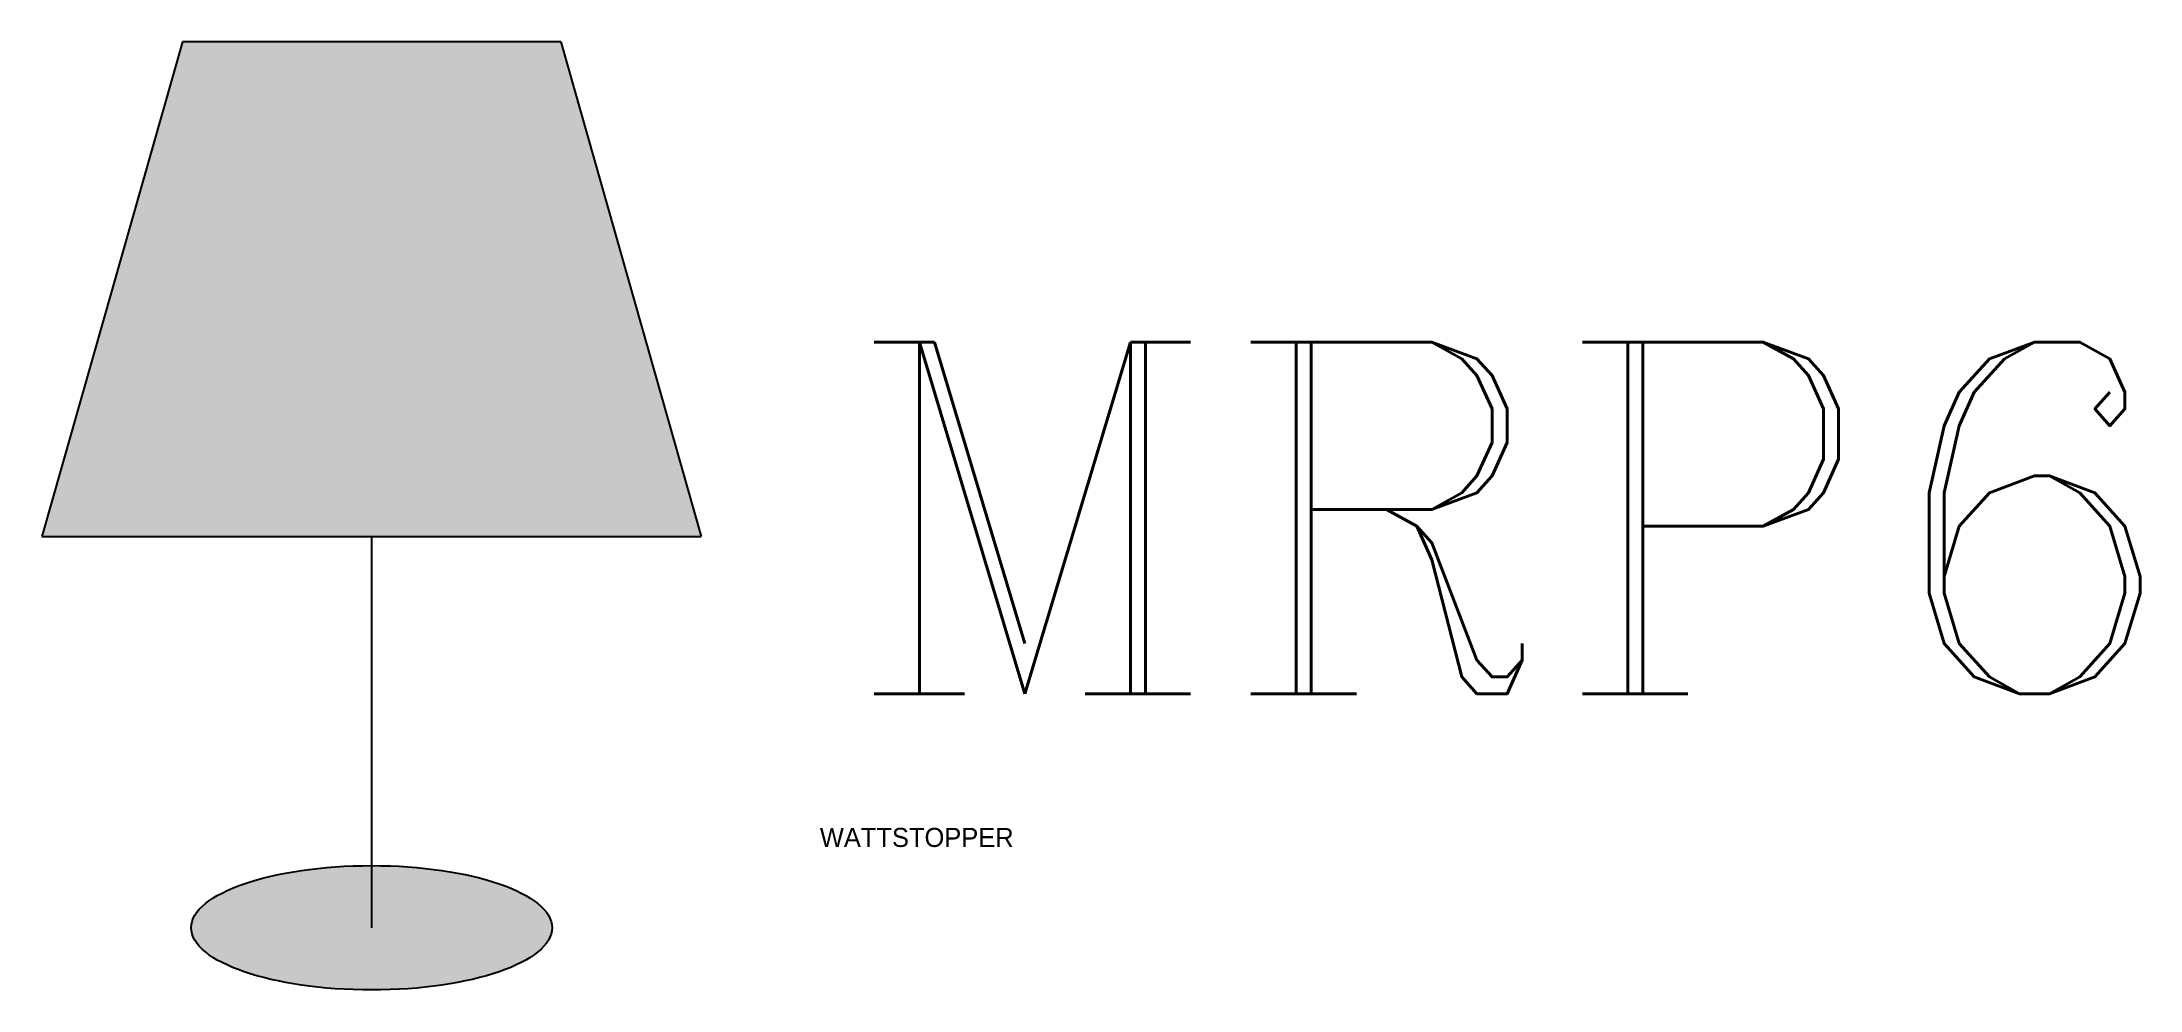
# Model space of a CAD drawing. Header units: inches. Extents: x -3.5 to 18.9, y -0.7 to 9.4.
import ezdxf

# ---------------------------------------------------------------- set-up
doc = ezdxf.new("R2010")
doc.units = ezdxf.units.IN
doc.header["$LTSCALE"] = 48
doc.header["$MEASUREMENT"] = 0

msp = doc.modelspace()

# ---------------------------------------------------------------- hatches: boundary and pattern name
h = msp.add_hatch(color=256)
h.paths.add_polyline_path([(3.516, 4.172), (2.018, 9.445), (0, 9.445), (-2.018, 9.445), (-3.516, 4.172)])
edge = h.paths.add_edge_path()
edge.add_ellipse((0, 0), major_axis=(-1.924, 0), ratio=0.34462, start_angle=0, end_angle=360)

# ---------------------------------------------------------------- linework, layer by layer
for p, q in [((-2.018, 9.445), (-3.516, 4.172)), ((0, 9.445), (-2.018, 9.445)), ((2.018, 9.445), (0, 9.445)), ((2.018, 9.445), (3.516, 4.172)), ((-3.516, 4.172), (3.516, 4.172)), ((0, 4.172), (0, 0))]:
    msp.add_line(p, q)
msp.add_ellipse((0, 0), major_axis=(-1.924, 0), ratio=0.34462)

# ---------------------------------------------------------------- texts
at = {"insert": (5.038, 6.246), "char_height": 3.75, "width": 10.65286, "attachment_point": 1}
msp.add_mtext('\\pt4.0001;{\\Fcomplex|c0;MRP6}', dxfattribs=at)
at = {"flags": 1}
msp.add_attdef('WATTSTOPPER', (4.78, 0.862), 'MRP6', height=0.2031, dxfattribs=at)

doc.saveas('drawing.dxf')
